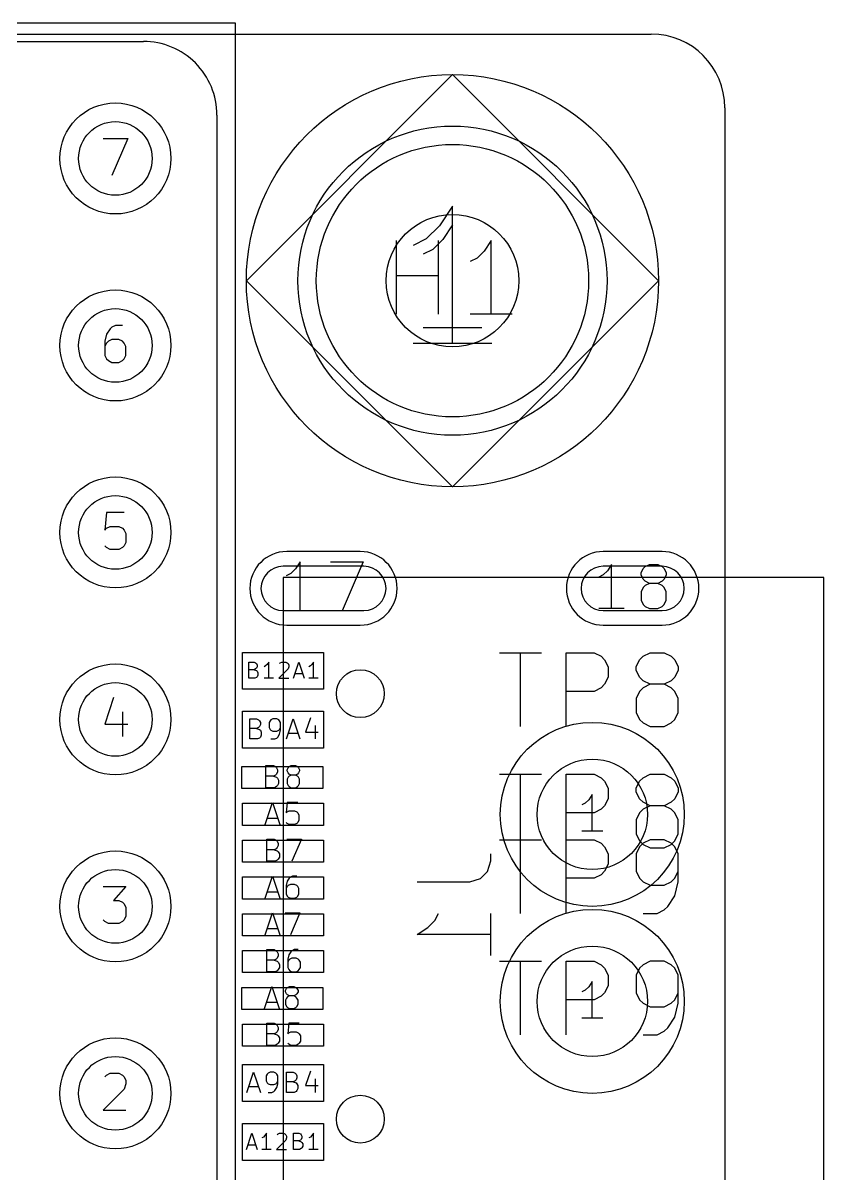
# Model space of a CAD drawing. Header units: millimetres. Extents: x 11.8 to 38.3, y -37 to -11.
# Drawn here: x 27.46 to 38.35, y -27.48 to -11.85 of the extents above; entities that cross this region are included whole.
import ezdxf

# ---------------------------------------------------------------- set-up
doc = ezdxf.new("R2010")
doc.units = ezdxf.units.MM
for name, color, linetype, true_color in [('B.Courtyard', 4, 'CONTINUOUS', 0x26e9ff), ('B.Fab', 155, 'CONTINUOUS', 0x585d84), ('Edge.Cuts', 254, 'CONTINUOUS', 0xd0d2cd), ('F.Courtyard', 6, 'CONTINUOUS', 0xff26e2), ('F.Fab', 9, 'CONTINUOUS', 0xafafaf)]:
    doc.layers.add(name, color=color, linetype=linetype, true_color=true_color)

msp = doc.modelspace()

# ---------------------------------------------------------------- linework, layer by layer
at = {"layer": 'B.Courtyard', "linetype": 'CONTINUOUS'}
for p, q in [((32.097499, -19.230001), (30.997501, -19.230001)), ((36.147499, -19.230001), (35.347501, -19.230001)), ((30.9975, -19.38), (30.9975, -28.32)), ((38.3475, -19.38), (30.9975, -19.38)), ((38.3475, -28.32), (38.3475, -19.38)), ((30.997501, -19.829999), (32.097499, -19.829999)), ((35.347501, -19.829999), (36.147499, -19.829999))]:
    msp.add_line(p, q, dxfattribs=at)
at = {"layer": 'B.Courtyard'}
for centre, radius in [((28.72, -13.69), 0.5), ((33.299999, -15.35), 1.850009), ((28.72, -16.23), 0.5), ((28.72, -18.77), 0.5), ((32.0475, -20.96), 0.324999), ((28.72, -21.31), 0.5), ((28.72, -23.85), 0.5), ((28.72, -26.39), 0.5), ((32.0475, -26.74), 0.324999)]:
    msp.add_circle(centre, radius, dxfattribs=at)
for centre, start, end in [((30.997501, -19.53), 90, 270), ((32.097499, -19.53), 270, 450), ((35.347501, -19.53), 90, 270), ((36.147499, -19.53), 270, 450)]:
    msp.add_arc(centre, 0.299999, start, end, dxfattribs=at)
at = {"layer": 'B.Fab', "linetype": 'CONTINUOUS'}
for p, q in [((28.552444, -13.417698), (28.887555, -13.417698)), ((28.887555, -13.417698), (28.672126, -13.920364)), ((33.299999, -14.591599), (33.166666, -14.791599)), ((33.299999, -15.991599), (33.299999, -14.591599)), ((33.166666, -14.791599), (33.033333, -14.924933)), ((33.033333, -14.924933), (32.899999, -14.991599)), ((28.600317, -16.07738), (28.57638, -16.173126)), ((28.64819, -16.005571), (28.600317, -16.07738)), ((28.672126, -15.981634), (28.64819, -16.005571)), ((28.719999, -15.957698), (28.672126, -15.981634)), ((28.815745, -15.957698), (28.719999, -15.957698)), ((33.699999, -15.991599), (32.899999, -15.991599)), ((28.57638, -16.173126), (28.57638, -16.364618)), ((28.600317, -16.197063), (28.57638, -16.244936)), ((28.624253, -16.173126), (28.600317, -16.197063)), ((28.672126, -16.14919), (28.624253, -16.173126)), ((28.767872, -16.14919), (28.672126, -16.14919)), ((28.815745, -16.173126), (28.767872, -16.14919)), ((28.839682, -16.197063), (28.815745, -16.173126)), ((28.863618, -16.244936), (28.839682, -16.197063)), ((28.863618, -16.364618), (28.863618, -16.244936)), ((28.57638, -16.364618), (28.600317, -16.412491)), ((28.600317, -16.412491), (28.624253, -16.436428)), ((28.815745, -16.436428), (28.839682, -16.412491)), ((28.839682, -16.412491), (28.863618, -16.364618)), ((28.624253, -16.436428), (28.672126, -16.460364)), ((28.672126, -16.460364), (28.767872, -16.460364)), ((28.767872, -16.460364), (28.815745, -16.436428)), ((28.600317, -18.497698), (28.57638, -18.737063)), ((28.839682, -18.497698), (28.600317, -18.497698)), ((28.57638, -18.737063), (28.600317, -18.713126)), ((28.600317, -18.713126), (28.64819, -18.68919)), ((28.64819, -18.68919), (28.767872, -18.68919)), ((28.767872, -18.68919), (28.815745, -18.713126)), ((28.815745, -18.713126), (28.839682, -18.737063)), ((28.839682, -18.737063), (28.863618, -18.784936)), ((28.863618, -18.904618), (28.839682, -18.952491)), ((28.863618, -18.784936), (28.863618, -18.904618)), ((28.600317, -18.976428), (28.57638, -18.952491)), ((28.64819, -19.000364), (28.600317, -18.976428)), ((28.767872, -19.000364), (28.64819, -19.000364)), ((28.815745, -18.976428), (28.767872, -19.000364)), ((28.839682, -18.952491), (28.815745, -18.976428)), ((32.0475, -19.03), (31.0475, -19.03)), ((36.1475, -19.03), (35.3475, -19.03)), ((32.097499, -19.230001), (30.997501, -19.230001)), ((31.23004, -19.168858), (31.166548, -19.264096)), ((31.23004, -19.835524), (31.23004, -19.168858)), ((31.642738, -19.168858), (32.087182, -19.168858)), ((32.087182, -19.168858), (31.801468, -19.835524)), ((36.147499, -19.230001), (35.347501, -19.230001)), ((35.461785, -19.204971), (35.404642, -19.290685)), ((35.461785, -19.804971), (35.461785, -19.204971)), ((35.918928, -19.233542), (35.976071, -19.204971)), ((35.976071, -19.204971), (36.090357, -19.204971)), ((36.090357, -19.204971), (36.1475, -19.233542)), ((31.103056, -19.327588), (31.039564, -19.359334)), ((31.166548, -19.264096), (31.103056, -19.327588)), ((35.347499, -19.347828), (35.290356, -19.3764)), ((35.404642, -19.290685), (35.347499, -19.347828)), ((35.861785, -19.319257), (35.890357, -19.262114)), ((35.861785, -19.347828), (35.861785, -19.319257)), ((35.890357, -19.404971), (35.861785, -19.347828)), ((35.890357, -19.262114), (35.918928, -19.233542)), ((36.1475, -19.233542), (36.176071, -19.262114)), ((36.176071, -19.262114), (36.204642, -19.319257)), ((36.204642, -19.347828), (36.176071, -19.404971)), ((36.204642, -19.319257), (36.204642, -19.347828)), ((35.890357, -19.519257), (35.861785, -19.5764)), ((35.918928, -19.433542), (35.890357, -19.404971)), ((35.918928, -19.490685), (35.890357, -19.519257)), ((35.976071, -19.462114), (35.918928, -19.433542)), ((35.976071, -19.462114), (35.918928, -19.490685)), ((36.090357, -19.462114), (35.976071, -19.462114)), ((36.1475, -19.433542), (36.090357, -19.462114)), ((36.1475, -19.490685), (36.090357, -19.462114)), ((36.176071, -19.404971), (36.1475, -19.433542)), ((36.176071, -19.519257), (36.1475, -19.490685)), ((36.204642, -19.5764), (36.176071, -19.519257)), ((35.861785, -19.5764), (35.861785, -19.690685)), ((35.861785, -19.690685), (35.890357, -19.747828)), ((36.176071, -19.747828), (36.204642, -19.690685)), ((36.204642, -19.690685), (36.204642, -19.5764)), ((30.997501, -19.829999), (32.097499, -19.829999)), ((31.420516, -19.835524), (31.039564, -19.835524)), ((35.633213, -19.804971), (35.290356, -19.804971)), ((35.347501, -19.829999), (36.147499, -19.829999)), ((35.890357, -19.747828), (35.918928, -19.7764)), ((35.918928, -19.7764), (35.976071, -19.804971)), ((35.976071, -19.804971), (36.090357, -19.804971)), ((36.090357, -19.804971), (36.1475, -19.7764)), ((36.1475, -19.7764), (36.176071, -19.747828)), ((31.0475, -20.03), (32.0475, -20.03)), ((35.3475, -20.03), (36.1475, -20.03)), ((30.4475, -20.9), (30.4475, -20.4)), ((30.4475, -20.4), (31.5475, -20.4)), ((31.5475, -20.4), (31.5475, -20.9)), ((30.531309, -20.750823), (30.531309, -20.530823)), ((30.531309, -20.530823), (30.604643, -20.530823)), ((30.604643, -20.635585), (30.531309, -20.635585)), ((30.604643, -20.530823), (30.625595, -20.541299)), ((30.625595, -20.625108), (30.604643, -20.635585)), ((30.604643, -20.635585), (30.636071, -20.646061)), ((30.625595, -20.541299), (30.636071, -20.551775)), ((30.636071, -20.614632), (30.625595, -20.625108)), ((30.636071, -20.551775), (30.646548, -20.572727)), ((30.646548, -20.59368), (30.636071, -20.614632)), ((30.646548, -20.572727), (30.646548, -20.59368)), ((30.761786, -20.583204), (30.740833, -20.59368)), ((30.782738, -20.562251), (30.761786, -20.583204)), ((30.80369, -20.530823), (30.782738, -20.562251)), ((30.80369, -20.750823), (30.80369, -20.530823)), ((31.065595, -20.625108), (30.939881, -20.750823)), ((30.950357, -20.551775), (30.960833, -20.541299)), ((30.960833, -20.541299), (30.981786, -20.530823)), ((30.981786, -20.530823), (31.034167, -20.530823)), ((31.034167, -20.530823), (31.055119, -20.541299)), ((31.055119, -20.541299), (31.065595, -20.551775)), ((31.065595, -20.551775), (31.076072, -20.572727)), ((31.076072, -20.59368), (31.065595, -20.625108)), ((31.076072, -20.572727), (31.076072, -20.59368)), ((31.138929, -20.750823), (31.212262, -20.530823)), ((31.212262, -20.530823), (31.285596, -20.750823)), ((31.369405, -20.583204), (31.348452, -20.59368)), ((31.390357, -20.562251), (31.369405, -20.583204)), ((31.411309, -20.530823), (31.390357, -20.562251)), ((31.411309, -20.750823), (31.411309, -20.530823)), ((30.615119, -20.750823), (30.531309, -20.750823)), ((30.636071, -20.740347), (30.615119, -20.750823)), ((30.636071, -20.646061), (30.646548, -20.656537)), ((30.646548, -20.72987), (30.636071, -20.740347)), ((30.646548, -20.656537), (30.657024, -20.677489)), ((30.657024, -20.708918), (30.646548, -20.72987)), ((30.657024, -20.677489), (30.657024, -20.708918)), ((30.866548, -20.750823), (30.740833, -20.750823)), ((30.939881, -20.750823), (31.076072, -20.750823)), ((31.159881, -20.687966), (31.264643, -20.687966)), ((31.474167, -20.750823), (31.348452, -20.750823)), ((31.5475, -20.9), (30.4475, -20.9)), ((28.696063, -21.013762), (28.57638, -21.372809)), ((28.815745, -21.205253), (28.815745, -21.540364)), ((30.4475, -21.7), (30.4475, -21.2)), ((30.4475, -21.2), (31.5475, -21.2)), ((31.5475, -21.2), (31.5475, -21.7)), ((28.57638, -21.372809), (28.887555, -21.372809)), ((30.545714, -21.576028), (30.545714, -21.301028)), ((30.545714, -21.301028), (30.63738, -21.301028)), ((30.63738, -21.301028), (30.663571, -21.314123)), ((30.663571, -21.418885), (30.63738, -21.43198)), ((30.663571, -21.314123), (30.676666, -21.327218)), ((30.676666, -21.40579), (30.663571, -21.418885)), ((30.676666, -21.327218), (30.689761, -21.353409)), ((30.689761, -21.379599), (30.676666, -21.40579)), ((30.689761, -21.353409), (30.689761, -21.379599)), ((30.820714, -21.327218), (30.807618, -21.353409)), ((30.807618, -21.353409), (30.807618, -21.418885)), ((30.807618, -21.418885), (30.820714, -21.445075)), ((30.833809, -21.314123), (30.820714, -21.327218)), ((30.859999, -21.301028), (30.833809, -21.314123)), ((30.91238, -21.301028), (30.859999, -21.301028)), ((30.938571, -21.314123), (30.91238, -21.301028)), ((30.951666, -21.327218), (30.938571, -21.314123)), ((30.964761, -21.353409), (30.951666, -21.327218)), ((30.951666, -21.445075), (30.964761, -21.418885)), ((30.964761, -21.458171), (30.964761, -21.353409)), ((31.043333, -21.576028), (31.135, -21.301028)), ((31.135, -21.301028), (31.226666, -21.576028)), ((31.370714, -21.287933), (31.305237, -21.484361)), ((31.43619, -21.392694), (31.43619, -21.576028)), ((30.63738, -21.43198), (30.545714, -21.43198)), ((30.650476, -21.576028), (30.545714, -21.576028)), ((30.63738, -21.43198), (30.676666, -21.445075)), ((30.676666, -21.562933), (30.650476, -21.576028)), ((30.676666, -21.445075), (30.689761, -21.458171)), ((30.689761, -21.549837), (30.676666, -21.562933)), ((30.689761, -21.458171), (30.702857, -21.484361)), ((30.702857, -21.523647), (30.689761, -21.549837)), ((30.702857, -21.484361), (30.702857, -21.523647)), ((30.820714, -21.445075), (30.833809, -21.458171)), ((30.833809, -21.458171), (30.859999, -21.471266)), ((30.833809, -21.576028), (30.88619, -21.576028)), ((30.859999, -21.471266), (30.91238, -21.471266)), ((30.88619, -21.576028), (30.91238, -21.562933)), ((30.91238, -21.471266), (30.938571, -21.458171)), ((30.91238, -21.562933), (30.925476, -21.549837)), ((30.925476, -21.549837), (30.951666, -21.510552)), ((30.938571, -21.458171), (30.951666, -21.445075)), ((30.951666, -21.510552), (30.964761, -21.458171)), ((31.069523, -21.497456), (31.200476, -21.497456)), ((31.305237, -21.484361), (31.475476, -21.484361)), ((31.5475, -21.7), (30.4475, -21.7)), ((30.4375, -22.25), (30.4375, -21.95)), ((30.4375, -21.95), (31.5375, -21.95)), ((30.766071, -22.237485), (30.766071, -21.937485)), ((30.766071, -21.937485), (30.866071, -21.937485)), ((30.866071, -21.937485), (30.894643, -21.951771)), ((30.894643, -21.951771), (30.908928, -21.966057)), ((30.908928, -21.966057), (30.923214, -21.994628)), ((30.923214, -22.0232), (30.908928, -22.051771)), ((30.923214, -21.994628), (30.923214, -22.0232)), ((31.051785, -21.994628), (31.066071, -21.966057)), ((31.051785, -22.008914), (31.051785, -21.994628)), ((31.066071, -22.037485), (31.051785, -22.008914)), ((31.066071, -21.966057), (31.080357, -21.951771)), ((31.080357, -22.051771), (31.066071, -22.037485)), ((31.080357, -21.951771), (31.108928, -21.937485)), ((31.108928, -21.937485), (31.166071, -21.937485)), ((31.166071, -21.937485), (31.194643, -21.951771)), ((31.194643, -21.951771), (31.208928, -21.966057)), ((31.208928, -22.037485), (31.194643, -22.051771)), ((31.208928, -21.966057), (31.223214, -21.994628)), ((31.223214, -22.008914), (31.208928, -22.037485)), ((31.223214, -21.994628), (31.223214, -22.008914)), ((31.5375, -21.95), (31.5375, -22.25)), ((30.866071, -22.080342), (30.766071, -22.080342)), ((30.894643, -22.066057), (30.866071, -22.080342)), ((30.866071, -22.080342), (30.908928, -22.094628)), ((30.908928, -22.051771), (30.894643, -22.066057)), ((30.908928, -22.094628), (30.923214, -22.108914)), ((30.923214, -22.108914), (30.9375, -22.137485)), ((30.9375, -22.180342), (30.923214, -22.208914)), ((30.9375, -22.137485), (30.9375, -22.180342)), ((31.066071, -22.094628), (31.051785, -22.1232)), ((31.051785, -22.1232), (31.051785, -22.180342)), ((31.051785, -22.180342), (31.066071, -22.208914)), ((31.080357, -22.080342), (31.066071, -22.094628)), ((31.108928, -22.066057), (31.080357, -22.051771)), ((31.108928, -22.066057), (31.080357, -22.080342)), ((31.166071, -22.066057), (31.108928, -22.066057)), ((31.194643, -22.051771), (31.166071, -22.066057)), ((31.194643, -22.080342), (31.166071, -22.066057)), ((31.208928, -22.094628), (31.194643, -22.080342)), ((31.223214, -22.1232), (31.208928, -22.094628)), ((31.208928, -22.208914), (31.223214, -22.180342)), ((31.223214, -22.180342), (31.223214, -22.1232)), ((31.5375, -22.25), (30.4375, -22.25)), ((30.880357, -22.237485), (30.766071, -22.237485)), ((30.908928, -22.2232), (30.880357, -22.237485)), ((30.923214, -22.208914), (30.908928, -22.2232)), ((31.066071, -22.208914), (31.080357, -22.2232)), ((31.080357, -22.2232), (31.108928, -22.237485)), ((31.108928, -22.237485), (31.166071, -22.237485)), ((31.166071, -22.237485), (31.194643, -22.2232)), ((31.194643, -22.2232), (31.208928, -22.208914)), ((30.4475, -22.75), (30.4475, -22.45)), ((30.4475, -22.45), (31.5475, -22.45)), ((30.754643, -22.737485), (30.854643, -22.437485)), ((30.854643, -22.437485), (30.954643, -22.737485)), ((31.054643, -22.437485), (31.040357, -22.580342)), ((31.1975, -22.437485), (31.054643, -22.437485)), ((31.5475, -22.45), (31.5475, -22.75)), ((30.783214, -22.651771), (30.926072, -22.651771)), ((31.040357, -22.580342), (31.054643, -22.566057)), ((31.054643, -22.566057), (31.083215, -22.551771)), ((31.083215, -22.551771), (31.154643, -22.551771)), ((31.154643, -22.551771), (31.183215, -22.566057)), ((31.183215, -22.566057), (31.1975, -22.580342)), ((31.1975, -22.580342), (31.211786, -22.608914)), ((31.211786, -22.608914), (31.211786, -22.680342)), ((31.5475, -22.75), (30.4475, -22.75)), ((31.054643, -22.7232), (31.040357, -22.708914)), ((31.083215, -22.737485), (31.054643, -22.7232)), ((31.154643, -22.737485), (31.083215, -22.737485)), ((31.183215, -22.7232), (31.154643, -22.737485)), ((31.1975, -22.708914), (31.183215, -22.7232)), ((31.211786, -22.680342), (31.1975, -22.708914)), ((30.4475, -23.25), (30.4475, -22.95)), ((30.4475, -22.95), (31.5475, -22.95)), ((30.776071, -23.237485), (30.776071, -22.937485)), ((30.776071, -22.937485), (30.876071, -22.937485)), ((30.876071, -22.937485), (30.904643, -22.951771)), ((30.904643, -22.951771), (30.918928, -22.966057)), ((30.918928, -22.966057), (30.933214, -22.994628)), ((31.0475, -22.937485), (31.2475, -22.937485)), ((31.2475, -22.937485), (31.118928, -23.237485)), ((31.5475, -22.95), (31.5475, -23.25)), ((30.876071, -23.080342), (30.776071, -23.080342)), ((30.904643, -23.066057), (30.876071, -23.080342)), ((30.876071, -23.080342), (30.918928, -23.094628)), ((30.918928, -23.051771), (30.904643, -23.066057)), ((30.933214, -23.0232), (30.918928, -23.051771)), ((30.918928, -23.094628), (30.933214, -23.108914)), ((30.933214, -22.994628), (30.933214, -23.0232)), ((30.933214, -23.108914), (30.9475, -23.137485)), ((30.9475, -23.137485), (30.9475, -23.180342)), ((33.822319, -23.230952), (33.822319, -23.135714)), ((33.822319, -23.230952), (33.822319, -23.135714)), ((31.5475, -23.25), (30.4475, -23.25)), ((30.890357, -23.237485), (30.776071, -23.237485)), ((30.918928, -23.2232), (30.890357, -23.237485)), ((30.933214, -23.208914), (30.918928, -23.2232)), ((30.9475, -23.180342), (30.933214, -23.208914)), ((33.7747, -23.373809), (33.822319, -23.230952)), ((33.7747, -23.373809), (33.822319, -23.230952)), ((30.4475, -23.75), (30.4475, -23.45)), ((30.4475, -23.45), (31.5475, -23.45)), ((30.754643, -23.737485), (30.854643, -23.437485)), ((30.854643, -23.437485), (30.954643, -23.737485)), ((31.0975, -23.451771), (31.083215, -23.466057)), ((31.126072, -23.437485), (31.0975, -23.451771)), ((31.183215, -23.437485), (31.126072, -23.437485)), ((31.5475, -23.45), (31.5475, -23.75)), ((33.679461, -23.469047), (33.7747, -23.373809)), ((33.679461, -23.469047), (33.7747, -23.373809)), ((28.552444, -23.577698), (28.863618, -23.577698)), ((28.863618, -23.577698), (28.696063, -23.76919)), ((31.054643, -23.508914), (31.040357, -23.566057)), ((31.040357, -23.566057), (31.040357, -23.680342)), ((31.054643, -23.580342), (31.040357, -23.608914)), ((31.083215, -23.466057), (31.054643, -23.508914)), ((31.068929, -23.566057), (31.054643, -23.580342)), ((31.0975, -23.551771), (31.068929, -23.566057)), ((31.154643, -23.551771), (31.0975, -23.551771)), ((31.183215, -23.566057), (31.154643, -23.551771)), ((31.1975, -23.580342), (31.183215, -23.566057)), ((31.211786, -23.608914), (31.1975, -23.580342)), ((32.822319, -23.516666), (33.536604, -23.516666)), ((32.822319, -23.516666), (33.536604, -23.516666)), ((33.536604, -23.516666), (33.679461, -23.469047)), ((33.536604, -23.516666), (33.679461, -23.469047)), ((31.5475, -23.75), (30.4475, -23.75)), ((30.783214, -23.651771), (30.926072, -23.651771)), ((31.040357, -23.680342), (31.054643, -23.708914)), ((31.054643, -23.708914), (31.068929, -23.7232)), ((31.068929, -23.7232), (31.0975, -23.737485)), ((31.0975, -23.737485), (31.154643, -23.737485)), ((31.154643, -23.737485), (31.183215, -23.7232)), ((31.183215, -23.7232), (31.1975, -23.708914)), ((31.1975, -23.708914), (31.211786, -23.680342)), ((31.211786, -23.680342), (31.211786, -23.608914)), ((28.696063, -23.76919), (28.767872, -23.76919)), ((28.767872, -23.76919), (28.815745, -23.793126)), ((28.815745, -23.793126), (28.839682, -23.817063)), ((28.839682, -23.817063), (28.863618, -23.864936)), ((28.863618, -23.864936), (28.863618, -23.984618)), ((28.57638, -24.056428), (28.552444, -24.032491)), ((28.624253, -24.080364), (28.57638, -24.056428)), ((28.815745, -24.056428), (28.767872, -24.080364)), ((28.839682, -24.032491), (28.815745, -24.056428)), ((28.863618, -23.984618), (28.839682, -24.032491)), ((30.4475, -24.25), (30.4475, -23.95)), ((30.4475, -23.95), (31.5475, -23.95)), ((30.754643, -24.237485), (30.854643, -23.937485)), ((30.854643, -23.937485), (30.954643, -24.237485)), ((31.026072, -23.937485), (31.226072, -23.937485)), ((31.226072, -23.937485), (31.0975, -24.237485)), ((31.5475, -23.95), (31.5475, -24.25)), ((32.965176, -24.135714), (33.060414, -24.040476)), ((32.965176, -24.135714), (33.060414, -24.040476)), ((33.060414, -24.040476), (33.108033, -23.945238)), ((33.060414, -24.040476), (33.108033, -23.945238)), ((33.822319, -24.516666), (33.822319, -23.945238)), ((33.822319, -24.516666), (33.822319, -23.945238)), ((28.767872, -24.080364), (28.624253, -24.080364)), ((30.783214, -24.151771), (30.926072, -24.151771)), ((32.822319, -24.230952), (32.965176, -24.135714)), ((32.822319, -24.230952), (32.965176, -24.135714)), ((33.822319, -24.230952), (32.822319, -24.230952)), ((33.822319, -24.230952), (32.822319, -24.230952)), ((31.5475, -24.25), (30.4475, -24.25)), ((30.4475, -24.75), (30.4475, -24.45)), ((30.4475, -24.45), (31.5475, -24.45)), ((30.776071, -24.737485), (30.776071, -24.437485)), ((30.776071, -24.437485), (30.876071, -24.437485)), ((30.876071, -24.437485), (30.904643, -24.451771)), ((30.904643, -24.451771), (30.918928, -24.466057)), ((30.918928, -24.466057), (30.933214, -24.494628)), ((30.933214, -24.5232), (30.918928, -24.551771)), ((30.933214, -24.494628), (30.933214, -24.5232)), ((31.076071, -24.508914), (31.061785, -24.566057)), ((31.104643, -24.466057), (31.076071, -24.508914)), ((31.118928, -24.451771), (31.104643, -24.466057)), ((31.1475, -24.437485), (31.118928, -24.451771)), ((31.204643, -24.437485), (31.1475, -24.437485)), ((31.5475, -24.45), (31.5475, -24.75)), ((30.876071, -24.580342), (30.776071, -24.580342)), ((30.904643, -24.566057), (30.876071, -24.580342)), ((30.876071, -24.580342), (30.918928, -24.594628)), ((30.918928, -24.551771), (30.904643, -24.566057)), ((30.918928, -24.594628), (30.933214, -24.608914)), ((30.933214, -24.608914), (30.9475, -24.637485)), ((30.9475, -24.680342), (30.933214, -24.708914)), ((30.9475, -24.637485), (30.9475, -24.680342)), ((31.061785, -24.566057), (31.061785, -24.680342)), ((31.076071, -24.580342), (31.061785, -24.608914)), ((31.061785, -24.680342), (31.076071, -24.708914)), ((31.090357, -24.566057), (31.076071, -24.580342)), ((31.118928, -24.551771), (31.090357, -24.566057)), ((31.176071, -24.551771), (31.118928, -24.551771)), ((31.204643, -24.566057), (31.176071, -24.551771)), ((31.218928, -24.580342), (31.204643, -24.566057)), ((31.233214, -24.608914), (31.218928, -24.580342)), ((31.218928, -24.708914), (31.233214, -24.680342)), ((31.233214, -24.680342), (31.233214, -24.608914)), ((31.5475, -24.75), (30.4475, -24.75)), ((30.890357, -24.737485), (30.776071, -24.737485)), ((30.918928, -24.7232), (30.890357, -24.737485)), ((30.933214, -24.708914), (30.918928, -24.7232)), ((31.076071, -24.708914), (31.090357, -24.7232)), ((31.090357, -24.7232), (31.118928, -24.737485)), ((31.118928, -24.737485), (31.176071, -24.737485)), ((31.176071, -24.737485), (31.204643, -24.7232)), ((31.204643, -24.7232), (31.218928, -24.708914)), ((30.4375, -25.25), (30.4375, -24.95)), ((30.4375, -24.95), (31.5375, -24.95)), ((30.744643, -25.237485), (30.844643, -24.937485)), ((30.844643, -24.937485), (30.944643, -25.237485)), ((31.030357, -24.994628), (31.044643, -24.966057)), ((31.030357, -25.008914), (31.030357, -24.994628)), ((31.044643, -25.037485), (31.030357, -25.008914)), ((31.044643, -24.966057), (31.058929, -24.951771)), ((31.058929, -24.951771), (31.0875, -24.937485)), ((31.0875, -24.937485), (31.144643, -24.937485)), ((31.144643, -24.937485), (31.173215, -24.951771)), ((31.173215, -24.951771), (31.1875, -24.966057)), ((31.1875, -24.966057), (31.201786, -24.994628)), ((31.201786, -25.008914), (31.1875, -25.037485)), ((31.201786, -24.994628), (31.201786, -25.008914)), ((31.5375, -24.95), (31.5375, -25.25)), ((30.773214, -25.151771), (30.916072, -25.151771)), ((31.044643, -25.094628), (31.030357, -25.1232)), ((31.030357, -25.1232), (31.030357, -25.180342)), ((31.058929, -25.051771), (31.044643, -25.037485)), ((31.058929, -25.080342), (31.044643, -25.094628)), ((31.0875, -25.066057), (31.058929, -25.051771)), ((31.0875, -25.066057), (31.058929, -25.080342)), ((31.144643, -25.066057), (31.0875, -25.066057)), ((31.173215, -25.051771), (31.144643, -25.066057)), ((31.173215, -25.080342), (31.144643, -25.066057)), ((31.1875, -25.037485), (31.173215, -25.051771)), ((31.1875, -25.094628), (31.173215, -25.080342)), ((31.201786, -25.1232), (31.1875, -25.094628)), ((31.201786, -25.180342), (31.201786, -25.1232)), ((31.5375, -25.25), (30.4375, -25.25)), ((31.030357, -25.180342), (31.044643, -25.208914)), ((31.044643, -25.208914), (31.058929, -25.2232)), ((31.058929, -25.2232), (31.0875, -25.237485)), ((31.0875, -25.237485), (31.144643, -25.237485)), ((31.144643, -25.237485), (31.173215, -25.2232)), ((31.173215, -25.2232), (31.1875, -25.208914)), ((31.1875, -25.208914), (31.201786, -25.180342)), ((30.4475, -25.75), (30.4475, -25.45)), ((30.4475, -25.45), (31.5475, -25.45)), ((30.776071, -25.737485), (30.776071, -25.437485)), ((30.776071, -25.437485), (30.876071, -25.437485)), ((30.876071, -25.437485), (30.904643, -25.451771)), ((30.904643, -25.451771), (30.918928, -25.466057)), ((30.918928, -25.466057), (30.933214, -25.494628)), ((31.076071, -25.437485), (31.061785, -25.580342)), ((31.218928, -25.437485), (31.076071, -25.437485)), ((31.5475, -25.45), (31.5475, -25.75)), ((30.876071, -25.580342), (30.776071, -25.580342)), ((30.904643, -25.566057), (30.876071, -25.580342)), ((30.876071, -25.580342), (30.918928, -25.594628)), ((30.918928, -25.551771), (30.904643, -25.566057)), ((30.933214, -25.5232), (30.918928, -25.551771)), ((30.918928, -25.594628), (30.933214, -25.608914)), ((30.933214, -25.494628), (30.933214, -25.5232)), ((30.933214, -25.608914), (30.9475, -25.637485)), ((30.9475, -25.637485), (30.9475, -25.680342)), ((31.061785, -25.580342), (31.076071, -25.566057)), ((31.076071, -25.566057), (31.104643, -25.551771)), ((31.104643, -25.551771), (31.176071, -25.551771)), ((31.176071, -25.551771), (31.204643, -25.566057)), ((31.204643, -25.566057), (31.218928, -25.580342)), ((31.218928, -25.580342), (31.233214, -25.608914)), ((31.233214, -25.608914), (31.233214, -25.680342)), ((31.5475, -25.75), (30.4475, -25.75)), ((30.890357, -25.737485), (30.776071, -25.737485)), ((30.918928, -25.7232), (30.890357, -25.737485)), ((30.933214, -25.708914), (30.918928, -25.7232)), ((30.9475, -25.680342), (30.933214, -25.708914)), ((31.076071, -25.7232), (31.061785, -25.708914)), ((31.104643, -25.737485), (31.076071, -25.7232)), ((31.176071, -25.737485), (31.104643, -25.737485)), ((31.204643, -25.7232), (31.176071, -25.737485)), ((31.218928, -25.708914), (31.204643, -25.7232)), ((31.233214, -25.680342), (31.218928, -25.708914)), ((30.4475, -26.5), (30.4475, -26)), ((30.4475, -26), (31.5475, -26)), ((30.506428, -26.376028), (30.598095, -26.101028)), ((30.598095, -26.101028), (30.689761, -26.376028)), ((30.820713, -26.101028), (30.794523, -26.114123)), ((30.873094, -26.101028), (30.820713, -26.101028)), ((30.899285, -26.114123), (30.873094, -26.101028)), ((31.043333, -26.376028), (31.043333, -26.101028)), ((31.043333, -26.101028), (31.134999, -26.101028)), ((31.134999, -26.101028), (31.16119, -26.114123)), ((31.370714, -26.087933), (31.305237, -26.284361)), ((31.5475, -26), (31.5475, -26.5)), ((28.57638, -26.165571), (28.600317, -26.141634)), ((28.600317, -26.141634), (28.64819, -26.117698)), ((28.64819, -26.117698), (28.767872, -26.117698)), ((28.767872, -26.117698), (28.815745, -26.141634)), ((28.815745, -26.141634), (28.839682, -26.165571)), ((28.839682, -26.165571), (28.863618, -26.213444)), ((28.863618, -26.261317), (28.839682, -26.333126)), ((28.863618, -26.213444), (28.863618, -26.261317)), ((30.781428, -26.127218), (30.768332, -26.153409)), ((30.768332, -26.153409), (30.768332, -26.218885)), ((30.768332, -26.218885), (30.781428, -26.245075)), ((30.794523, -26.114123), (30.781428, -26.127218)), ((30.781428, -26.245075), (30.794523, -26.258171)), ((30.794523, -26.258171), (30.820713, -26.271266)), ((30.873094, -26.271266), (30.899285, -26.258171)), ((30.91238, -26.127218), (30.899285, -26.114123)), ((30.899285, -26.258171), (30.91238, -26.245075)), ((30.925475, -26.153409), (30.91238, -26.127218)), ((30.91238, -26.245075), (30.925475, -26.218885)), ((30.91238, -26.310552), (30.925475, -26.258171)), ((30.925475, -26.258171), (30.925475, -26.153409)), ((31.134999, -26.23198), (31.043333, -26.23198)), ((31.16119, -26.218885), (31.134999, -26.23198)), ((31.134999, -26.23198), (31.174285, -26.245075)), ((31.16119, -26.114123), (31.174285, -26.127218)), ((31.174285, -26.20579), (31.16119, -26.218885)), ((31.174285, -26.127218), (31.18738, -26.153409)), ((31.18738, -26.179599), (31.174285, -26.20579)), ((31.174285, -26.245075), (31.18738, -26.258171)), ((31.18738, -26.153409), (31.18738, -26.179599)), ((31.18738, -26.258171), (31.200476, -26.284361)), ((31.43619, -26.192694), (31.43619, -26.376028)), ((28.839682, -26.333126), (28.552444, -26.620364)), ((30.532618, -26.297456), (30.663571, -26.297456)), ((30.794523, -26.376028), (30.846904, -26.376028)), ((30.820713, -26.271266), (30.873094, -26.271266)), ((30.846904, -26.376028), (30.873094, -26.362933)), ((30.873094, -26.362933), (30.88619, -26.349837)), ((30.88619, -26.349837), (30.91238, -26.310552)), ((31.148095, -26.376028), (31.043333, -26.376028)), ((31.174285, -26.362933), (31.148095, -26.376028)), ((31.18738, -26.349837), (31.174285, -26.362933)), ((31.200476, -26.323647), (31.18738, -26.349837)), ((31.200476, -26.284361), (31.200476, -26.323647)), ((31.305237, -26.284361), (31.475476, -26.284361)), ((31.5475, -26.5), (30.4475, -26.5)), ((28.552444, -26.620364), (28.863618, -26.620364)), ((30.4475, -27.3), (30.4475, -26.8)), ((30.4475, -26.8), (31.5475, -26.8)), ((31.5475, -26.8), (31.5475, -27.3)), ((30.499881, -27.150823), (30.573214, -26.930823)), ((30.573214, -26.930823), (30.646548, -27.150823)), ((30.730357, -26.983204), (30.709404, -26.99368)), ((30.751309, -26.962251), (30.730357, -26.983204)), ((30.772261, -26.930823), (30.751309, -26.962251)), ((30.772261, -27.150823), (30.772261, -26.930823)), ((31.034166, -27.025108), (30.908452, -27.150823)), ((30.918928, -26.951775), (30.929404, -26.941299)), ((30.929404, -26.941299), (30.950357, -26.930823)), ((30.950357, -26.930823), (31.002738, -26.930823)), ((31.002738, -26.930823), (31.02369, -26.941299)), ((31.02369, -26.941299), (31.034166, -26.951775)), ((31.034166, -26.951775), (31.044643, -26.972727)), ((31.044643, -26.99368), (31.034166, -27.025108)), ((31.044643, -26.972727), (31.044643, -26.99368)), ((31.138928, -27.150823), (31.138928, -26.930823)), ((31.138928, -26.930823), (31.212262, -26.930823)), ((31.212262, -27.035585), (31.138928, -27.035585)), ((31.212262, -26.930823), (31.233214, -26.941299)), ((31.233214, -27.025108), (31.212262, -27.035585)), ((31.212262, -27.035585), (31.24369, -27.046061)), ((31.233214, -26.941299), (31.24369, -26.951775)), ((31.24369, -27.014632), (31.233214, -27.025108)), ((31.24369, -26.951775), (31.254167, -26.972727)), ((31.254167, -26.99368), (31.24369, -27.014632)), ((31.24369, -27.046061), (31.254167, -27.056537)), ((31.254167, -26.972727), (31.254167, -26.99368)), ((31.369405, -26.983204), (31.348452, -26.99368)), ((31.390357, -26.962251), (31.369405, -26.983204)), ((31.411309, -26.930823), (31.390357, -26.962251)), ((31.411309, -27.150823), (31.411309, -26.930823)), ((30.520833, -27.087966), (30.625595, -27.087966)), ((30.835119, -27.150823), (30.709404, -27.150823)), ((30.908452, -27.150823), (31.044643, -27.150823)), ((31.222738, -27.150823), (31.138928, -27.150823)), ((31.24369, -27.140347), (31.222738, -27.150823)), ((31.254167, -27.12987), (31.24369, -27.140347)), ((31.254167, -27.056537), (31.264643, -27.077489)), ((31.264643, -27.108918), (31.254167, -27.12987)), ((31.264643, -27.077489), (31.264643, -27.108918)), ((31.474167, -27.150823), (31.348452, -27.150823)), ((31.5475, -27.3), (30.4475, -27.3))]:
    msp.add_line(p, q, dxfattribs=at)
at = {"layer": 'B.Fab'}
for centre, radius in [((28.72, -13.69), 0.754), ((28.72, -13.69), 0.5), ((33.299999, -15.35), 2.1), ((33.299999, -15.35), 1.850009), ((28.72, -16.23), 0.754), ((28.72, -16.23), 0.5), ((28.72, -18.77), 0.754), ((28.72, -18.77), 0.5), ((28.72, -21.31), 0.754), ((32.0475, -20.96), 0.325), ((32.0475, -20.96), 0.324999), ((28.72, -21.31), 0.5), ((28.72, -23.85), 0.754), ((28.72, -23.85), 0.5), ((28.72, -26.39), 0.754), ((28.72, -26.39), 0.5), ((32.0475, -26.74), 0.325), ((32.0475, -26.74), 0.324999)]:
    msp.add_circle(centre, radius, dxfattribs=at)
for centre, radius, start, end in [((31.0475, -19.53), 0.5, 90, 270), ((32.0475, -19.53), 0.5, 270, 450), ((35.3475, -19.53), 0.5, 90, 270), ((36.1475, -19.53), 0.5, 270, 450), ((30.997501, -19.53), 0.299999, 90, 270), ((32.097499, -19.53), 0.299999, 270, 450), ((35.347501, -19.53), 0.299999, 90, 270), ((36.147499, -19.53), 0.299999, 270, 450)]:
    msp.add_arc(centre, radius, start, end, dxfattribs=at)
at = {"layer": 'Edge.Cuts', "linetype": 'CONTINUOUS'}
for p, q in [((13, -12), (36, -12)), ((37, -13), (37, -34.7)), ((32.097499, -19.230001), (30.997501, -19.230001)), ((36.147499, -19.230001), (35.347501, -19.230001)), ((30.997501, -19.829999), (32.097499, -19.829999)), ((35.347501, -19.829999), (36.147499, -19.829999))]:
    msp.add_line(p, q, dxfattribs=at)
at = {"layer": 'Edge.Cuts'}
for centre, radius in [((28.72, -13.69), 0.5), ((33.299999, -15.35), 1.850009), ((28.72, -16.23), 0.5), ((28.72, -18.77), 0.5), ((32.0475, -20.96), 0.324999), ((28.72, -21.31), 0.5), ((28.72, -23.85), 0.5), ((28.72, -26.39), 0.5), ((32.0475, -26.74), 0.324999)]:
    msp.add_circle(centre, radius, dxfattribs=at)
for centre, radius, start, end in [((36, -13), 1, 0, 90), ((30.997501, -19.53), 0.299999, 90, 270), ((32.097499, -19.53), 0.299999, 270, 450), ((35.347501, -19.53), 0.299999, 90, 270), ((36.147499, -19.53), 0.299999, 270, 450)]:
    msp.add_arc(centre, radius, start, end, dxfattribs=at)
at = {"layer": 'F.Courtyard', "linetype": 'CONTINUOUS'}
for p, q in [((30.35, -11.85), (11.85, -11.85)), ((30.35, -37.05), (30.35, -11.85)), ((30.499999, -15.35), (33.299999, -12.55)), ((33.299999, -12.55), (36.099999, -15.35)), ((33.299999, -18.15), (30.499999, -15.35)), ((36.099999, -15.35), (33.299999, -18.15)), ((32.097499, -19.230001), (30.997501, -19.230001)), ((36.147499, -19.230001), (35.347501, -19.230001)), ((30.997501, -19.829999), (32.097499, -19.829999)), ((35.347501, -19.829999), (36.147499, -19.829999))]:
    msp.add_line(p, q, dxfattribs=at)
at = {"layer": 'F.Courtyard'}
for centre, radius in [((28.72, -13.69), 0.5), ((33.299999, -15.35), 1.850009), ((28.72, -16.23), 0.5), ((28.72, -18.77), 0.5), ((32.0475, -20.96), 0.324999), ((28.72, -21.31), 0.5), ((35.2, -22.6), 1.25), ((28.72, -23.85), 0.5), ((35.2, -25.14), 1.25), ((28.72, -26.39), 0.5), ((32.0475, -26.74), 0.324999)]:
    msp.add_circle(centre, radius, dxfattribs=at)
for centre, start, end in [((30.997501, -19.53), 90, 270), ((32.097499, -19.53), 270, 450), ((35.347501, -19.53), 90, 270), ((36.147499, -19.53), 270, 450)]:
    msp.add_arc(centre, 0.299999, start, end, dxfattribs=at)
at = {"layer": 'F.Fab', "linetype": 'CONTINUOUS'}
for p, q in [((13.1, -12.1), (29.1, -12.1)), ((30.1, -13.1), (30.1, -34.6)), ((28.552444, -13.417698), (28.887555, -13.417698)), ((28.887555, -13.417698), (28.672126, -13.920364)), ((33.299999, -14.3388), (33.122221, -14.605467)), ((33.299999, -16.205466), (33.299999, -14.3388)), ((33.122221, -14.605467), (32.944444, -14.783245)), ((33.299999, -14.591599), (33.166666, -14.791599)), ((33.299999, -15.991599), (33.299999, -14.591599)), ((32.538094, -15.804819), (32.538094, -14.804819)), ((32.538094, -15.804819), (32.538094, -14.804819)), ((32.944444, -14.783245), (32.766666, -14.872134)), ((33.166666, -14.791599), (33.033333, -14.924933)), ((33.109522, -15.804819), (33.109522, -14.804819)), ((33.109522, -15.804819), (33.109522, -14.804819)), ((33.823808, -14.804819), (33.72857, -14.947676)), ((33.823808, -14.804819), (33.72857, -14.947676)), ((33.823808, -15.804819), (33.823808, -14.804819)), ((33.823808, -15.804819), (33.823808, -14.804819)), ((33.033333, -14.924933), (32.899999, -14.991599)), ((33.72857, -14.947676), (33.633332, -15.042914)), ((33.72857, -14.947676), (33.633332, -15.042914)), ((33.633332, -15.042914), (33.538094, -15.090533)), ((33.633332, -15.042914), (33.538094, -15.090533)), ((32.538094, -15.281009), (33.109522, -15.281009)), ((32.538094, -15.281009), (33.109522, -15.281009)), ((34.109522, -15.804819), (33.538094, -15.804819)), ((34.109522, -15.804819), (33.538094, -15.804819)), ((28.600317, -16.07738), (28.57638, -16.173126)), ((28.64819, -16.005571), (28.600317, -16.07738)), ((28.672126, -15.981634), (28.64819, -16.005571)), ((28.719999, -15.957698), (28.672126, -15.981634)), ((28.815745, -15.957698), (28.719999, -15.957698)), ((33.699999, -15.991599), (32.899999, -15.991599)), ((28.57638, -16.173126), (28.57638, -16.364618)), ((28.600317, -16.197063), (28.57638, -16.244936)), ((28.624253, -16.173126), (28.600317, -16.197063)), ((28.672126, -16.14919), (28.624253, -16.173126)), ((28.767872, -16.14919), (28.672126, -16.14919)), ((28.815745, -16.173126), (28.767872, -16.14919)), ((28.839682, -16.197063), (28.815745, -16.173126)), ((28.863618, -16.244936), (28.839682, -16.197063)), ((28.863618, -16.364618), (28.863618, -16.244936)), ((33.833332, -16.205466), (32.766666, -16.205466)), ((28.57638, -16.364618), (28.600317, -16.412491)), ((28.600317, -16.412491), (28.624253, -16.436428)), ((28.815745, -16.436428), (28.839682, -16.412491)), ((28.839682, -16.412491), (28.863618, -16.364618)), ((28.624253, -16.436428), (28.672126, -16.460364)), ((28.672126, -16.460364), (28.767872, -16.460364)), ((28.767872, -16.460364), (28.815745, -16.436428)), ((28.600317, -18.497698), (28.57638, -18.737063)), ((28.839682, -18.497698), (28.600317, -18.497698)), ((28.57638, -18.737063), (28.600317, -18.713126)), ((28.600317, -18.713126), (28.64819, -18.68919)), ((28.64819, -18.68919), (28.767872, -18.68919)), ((28.767872, -18.68919), (28.815745, -18.713126)), ((28.815745, -18.713126), (28.839682, -18.737063)), ((28.839682, -18.737063), (28.863618, -18.784936)), ((28.863618, -18.904618), (28.839682, -18.952491)), ((28.863618, -18.784936), (28.863618, -18.904618)), ((28.600317, -18.976428), (28.57638, -18.952491)), ((28.64819, -19.000364), (28.600317, -18.976428)), ((28.767872, -19.000364), (28.64819, -19.000364)), ((28.815745, -18.976428), (28.767872, -19.000364)), ((28.839682, -18.952491), (28.815745, -18.976428)), ((32.0475, -19.03), (31.0475, -19.03)), ((36.1475, -19.03), (35.3475, -19.03)), ((32.097499, -19.230001), (30.997501, -19.230001)), ((31.23004, -19.168858), (31.166548, -19.264096)), ((31.23004, -19.835524), (31.23004, -19.168858)), ((31.642738, -19.168858), (32.087182, -19.168858)), ((32.087182, -19.168858), (31.801468, -19.835524)), ((36.147499, -19.230001), (35.347501, -19.230001)), ((35.461785, -19.204971), (35.404642, -19.290685)), ((35.461785, -19.804971), (35.461785, -19.204971)), ((35.918928, -19.233542), (35.976071, -19.204971)), ((35.976071, -19.204971), (36.090357, -19.204971)), ((36.090357, -19.204971), (36.1475, -19.233542)), ((31.103056, -19.327588), (31.039564, -19.359334)), ((31.166548, -19.264096), (31.103056, -19.327588)), ((35.347499, -19.347828), (35.290356, -19.3764)), ((35.404642, -19.290685), (35.347499, -19.347828)), ((35.861785, -19.319257), (35.890357, -19.262114)), ((35.861785, -19.347828), (35.861785, -19.319257)), ((35.890357, -19.404971), (35.861785, -19.347828)), ((35.890357, -19.262114), (35.918928, -19.233542)), ((36.1475, -19.233542), (36.176071, -19.262114)), ((36.176071, -19.262114), (36.204642, -19.319257)), ((36.204642, -19.347828), (36.176071, -19.404971)), ((36.204642, -19.319257), (36.204642, -19.347828)), ((35.890357, -19.519257), (35.861785, -19.5764)), ((35.918928, -19.433542), (35.890357, -19.404971)), ((35.918928, -19.490685), (35.890357, -19.519257)), ((35.976071, -19.462114), (35.918928, -19.433542)), ((35.976071, -19.462114), (35.918928, -19.490685)), ((36.090357, -19.462114), (35.976071, -19.462114)), ((36.1475, -19.433542), (36.090357, -19.462114)), ((36.1475, -19.490685), (36.090357, -19.462114)), ((36.176071, -19.404971), (36.1475, -19.433542)), ((36.176071, -19.519257), (36.1475, -19.490685)), ((36.204642, -19.5764), (36.176071, -19.519257)), ((35.861785, -19.5764), (35.861785, -19.690685)), ((35.861785, -19.690685), (35.890357, -19.747828)), ((36.176071, -19.747828), (36.204642, -19.690685)), ((36.204642, -19.690685), (36.204642, -19.5764)), ((30.997501, -19.829999), (32.097499, -19.829999)), ((31.420516, -19.835524), (31.039564, -19.835524)), ((35.633213, -19.804971), (35.290356, -19.804971)), ((35.347501, -19.829999), (36.147499, -19.829999)), ((35.890357, -19.747828), (35.918928, -19.7764)), ((35.918928, -19.7764), (35.976071, -19.804971)), ((35.976071, -19.804971), (36.090357, -19.804971)), ((36.090357, -19.804971), (36.1475, -19.7764)), ((36.1475, -19.7764), (36.176071, -19.747828)), ((31.0475, -20.03), (32.0475, -20.03)), ((35.3475, -20.03), (36.1475, -20.03)), ((33.938095, -20.404819), (34.509523, -20.404819)), ((34.223809, -21.404819), (34.223809, -20.404819)), ((34.842857, -21.404819), (34.842857, -20.404819)), ((34.842857, -20.404819), (35.223809, -20.404819)), ((35.223809, -20.404819), (35.319047, -20.452438)), ((35.319047, -20.452438), (35.366666, -20.500057)), ((35.842857, -20.500057), (35.890476, -20.452438)), ((35.890476, -20.452438), (35.985714, -20.404819)), ((35.985714, -20.404819), (36.17619, -20.404819)), ((36.17619, -20.404819), (36.271428, -20.452438)), ((36.271428, -20.452438), (36.319047, -20.500057)), ((35.366666, -20.500057), (35.414285, -20.595295)), ((35.414285, -20.595295), (35.414285, -20.738152)), ((35.795238, -20.595295), (35.842857, -20.500057)), ((35.795238, -20.642914), (35.795238, -20.595295)), ((36.319047, -20.500057), (36.366666, -20.595295)), ((36.366666, -20.595295), (36.366666, -20.642914)), ((35.414285, -20.738152), (35.366666, -20.83339)), ((35.842857, -20.738152), (35.795238, -20.642914)), ((35.890476, -20.785771), (35.842857, -20.738152)), ((35.985714, -20.83339), (35.890476, -20.785771)), ((36.271428, -20.785771), (36.17619, -20.83339)), ((36.319047, -20.738152), (36.271428, -20.785771)), ((36.366666, -20.642914), (36.319047, -20.738152)), ((35.223809, -20.928628), (34.842857, -20.928628)), ((35.319047, -20.881009), (35.223809, -20.928628)), ((35.366666, -20.83339), (35.319047, -20.881009)), ((35.842857, -20.928628), (35.795238, -21.023866)), ((35.890476, -20.881009), (35.842857, -20.928628)), ((35.985714, -20.83339), (35.890476, -20.881009)), ((36.17619, -20.83339), (35.985714, -20.83339)), ((36.271428, -20.881009), (36.17619, -20.83339)), ((36.319047, -20.928628), (36.271428, -20.881009)), ((36.366666, -21.023866), (36.319047, -20.928628)), ((28.696063, -21.013762), (28.57638, -21.372809)), ((35.795238, -21.023866), (35.795238, -21.214342)), ((36.366666, -21.214342), (36.366666, -21.023866)), ((28.815745, -21.205253), (28.815745, -21.540364)), ((35.795238, -21.214342), (35.842857, -21.30958)), ((36.319047, -21.30958), (36.366666, -21.214342)), ((28.57638, -21.372809), (28.887555, -21.372809)), ((35.842857, -21.30958), (35.890476, -21.3572)), ((35.890476, -21.3572), (35.985714, -21.404819)), ((35.985714, -21.404819), (36.17619, -21.404819)), ((36.17619, -21.404819), (36.271428, -21.3572)), ((36.271428, -21.3572), (36.319047, -21.30958)), ((33.938095, -22.054819), (34.509523, -22.054819)), ((34.223809, -23.054819), (34.223809, -22.054819)), ((34.842857, -23.054819), (34.842857, -22.054819)), ((34.842857, -22.054819), (35.223809, -22.054819)), ((35.223809, -22.054819), (35.319047, -22.102438)), ((35.319047, -22.102438), (35.366666, -22.150057)), ((35.366666, -22.150057), (35.414285, -22.245295)), ((35.795238, -22.245295), (35.842857, -22.150057)), ((35.842857, -22.150057), (35.890476, -22.102438)), ((35.890476, -22.102438), (35.985714, -22.054819)), ((35.985714, -22.054819), (36.17619, -22.054819)), ((36.17619, -22.054819), (36.271428, -22.102438)), ((36.271428, -22.102438), (36.319047, -22.150057)), ((36.319047, -22.150057), (36.366666, -22.245295)), ((35.2, -22.329142), (35.152381, -22.400571)), ((35.2, -22.829142), (35.2, -22.329142)), ((35.414285, -22.245295), (35.414285, -22.388152)), ((35.795238, -22.292914), (35.795238, -22.245295)), ((35.842857, -22.388152), (35.795238, -22.292914)), ((36.366666, -22.292914), (36.319047, -22.388152)), ((36.366666, -22.245295), (36.366666, -22.292914)), ((35.104762, -22.44819), (35.057143, -22.471999)), ((35.152381, -22.400571), (35.104762, -22.44819)), ((35.366666, -22.48339), (35.319047, -22.531009)), ((35.414285, -22.388152), (35.366666, -22.48339)), ((35.890476, -22.435771), (35.842857, -22.388152)), ((35.985714, -22.48339), (35.890476, -22.435771)), ((35.985714, -22.48339), (35.890476, -22.531009)), ((36.17619, -22.48339), (35.985714, -22.48339)), ((36.271428, -22.435771), (36.17619, -22.48339)), ((36.271428, -22.531009), (36.17619, -22.48339)), ((36.319047, -22.388152), (36.271428, -22.435771)), ((35.223809, -22.578628), (34.842857, -22.578628)), ((35.319047, -22.531009), (35.223809, -22.578628)), ((35.842857, -22.578628), (35.795238, -22.673866)), ((35.890476, -22.531009), (35.842857, -22.578628)), ((36.319047, -22.578628), (36.271428, -22.531009)), ((36.366666, -22.673866), (36.319047, -22.578628)), ((35.795238, -22.673866), (35.795238, -22.864342)), ((36.366666, -22.864342), (36.366666, -22.673866)), ((33.938095, -22.944819), (34.509523, -22.944819)), ((34.223809, -23.944819), (34.223809, -22.944819)), ((34.842857, -23.944819), (34.842857, -22.944819)), ((34.842857, -22.944819), (35.223809, -22.944819)), ((35.342857, -22.829142), (35.057143, -22.829142)), ((35.223809, -22.944819), (35.319047, -22.992438)), ((35.795238, -22.864342), (35.842857, -22.95958)), ((35.842857, -22.95958), (35.890476, -23.0072)), ((35.985714, -22.944819), (35.890476, -22.992438)), ((36.17619, -22.944819), (35.985714, -22.944819)), ((36.271428, -22.992438), (36.17619, -22.944819)), ((36.271428, -23.0072), (36.319047, -22.95958)), ((36.319047, -22.95958), (36.366666, -22.864342)), ((35.319047, -22.992438), (35.366666, -23.040057)), ((35.366666, -23.040057), (35.414285, -23.135295)), ((35.414285, -23.135295), (35.414285, -23.278152)), ((35.842857, -23.040057), (35.795238, -23.135295)), ((35.795238, -23.135295), (35.795238, -23.37339)), ((35.890476, -22.992438), (35.842857, -23.040057)), ((35.890476, -23.0072), (35.985714, -23.054819)), ((35.985714, -23.054819), (36.17619, -23.054819)), ((36.17619, -23.054819), (36.271428, -23.0072)), ((36.319047, -23.040057), (36.271428, -22.992438)), ((36.366666, -23.135295), (36.319047, -23.040057)), ((36.366666, -23.516247), (36.366666, -23.135295)), ((35.414285, -23.278152), (35.366666, -23.37339)), ((35.319047, -23.421009), (35.223809, -23.468628)), ((35.366666, -23.37339), (35.319047, -23.421009)), ((35.795238, -23.37339), (35.842857, -23.468628)), ((36.319047, -23.468628), (36.366666, -23.37339)), ((28.552444, -23.577698), (28.863618, -23.577698)), ((28.863618, -23.577698), (28.696063, -23.76919)), ((35.223809, -23.468628), (34.842857, -23.468628)), ((35.842857, -23.468628), (35.890476, -23.516247)), ((35.890476, -23.516247), (35.985714, -23.563866)), ((35.985714, -23.563866), (36.17619, -23.563866)), ((36.17619, -23.563866), (36.271428, -23.516247)), ((36.271428, -23.516247), (36.319047, -23.468628)), ((36.319047, -23.706723), (36.366666, -23.516247)), ((36.223809, -23.84958), (36.319047, -23.706723)), ((28.696063, -23.76919), (28.767872, -23.76919)), ((28.767872, -23.76919), (28.815745, -23.793126)), ((28.815745, -23.793126), (28.839682, -23.817063)), ((28.839682, -23.817063), (28.863618, -23.864936)), ((28.863618, -23.864936), (28.863618, -23.984618)), ((36.080952, -23.944819), (36.17619, -23.8972)), ((36.17619, -23.8972), (36.223809, -23.84958)), ((28.57638, -24.056428), (28.552444, -24.032491)), ((28.624253, -24.080364), (28.57638, -24.056428)), ((28.815745, -24.056428), (28.767872, -24.080364)), ((28.839682, -24.032491), (28.815745, -24.056428)), ((28.863618, -23.984618), (28.839682, -24.032491)), ((35.890476, -23.944819), (36.080952, -23.944819)), ((28.767872, -24.080364), (28.624253, -24.080364)), ((33.938095, -24.594819), (34.509523, -24.594819)), ((34.223809, -25.594819), (34.223809, -24.594819)), ((34.842857, -25.594819), (34.842857, -24.594819)), ((34.842857, -24.594819), (35.223809, -24.594819)), ((35.223809, -24.594819), (35.319047, -24.642438)), ((35.319047, -24.642438), (35.366666, -24.690057)), ((35.366666, -24.690057), (35.414285, -24.785295)), ((35.842857, -24.690057), (35.795238, -24.785295)), ((35.890476, -24.642438), (35.842857, -24.690057)), ((35.985714, -24.594819), (35.890476, -24.642438)), ((36.17619, -24.594819), (35.985714, -24.594819)), ((36.271428, -24.642438), (36.17619, -24.594819)), ((36.319047, -24.690057), (36.271428, -24.642438)), ((36.366666, -24.785295), (36.319047, -24.690057)), ((35.414285, -24.785295), (35.414285, -24.928152)), ((35.795238, -24.785295), (35.795238, -25.02339)), ((36.366666, -25.166247), (36.366666, -24.785295)), ((35.104762, -24.98819), (35.057143, -25.011999)), ((35.152381, -24.940571), (35.104762, -24.98819)), ((35.2, -24.869142), (35.152381, -24.940571)), ((35.2, -25.369142), (35.2, -24.869142)), ((35.414285, -24.928152), (35.366666, -25.02339)), ((35.223809, -25.118628), (34.842857, -25.118628)), ((35.319047, -25.071009), (35.223809, -25.118628)), ((35.366666, -25.02339), (35.319047, -25.071009)), ((35.795238, -25.02339), (35.842857, -25.118628)), ((35.842857, -25.118628), (35.890476, -25.166247)), ((35.890476, -25.166247), (35.985714, -25.213866)), ((36.17619, -25.213866), (36.271428, -25.166247)), ((36.271428, -25.166247), (36.319047, -25.118628)), ((36.319047, -25.118628), (36.366666, -25.02339)), ((36.319047, -25.356723), (36.366666, -25.166247)), ((35.985714, -25.213866), (36.17619, -25.213866)), ((35.342857, -25.369142), (35.057143, -25.369142)), ((36.223809, -25.49958), (36.319047, -25.356723)), ((35.890476, -25.594819), (36.080952, -25.594819)), ((36.080952, -25.594819), (36.17619, -25.5472)), ((36.17619, -25.5472), (36.223809, -25.49958)), ((28.57638, -26.165571), (28.600317, -26.141634)), ((28.600317, -26.141634), (28.64819, -26.117698)), ((28.64819, -26.117698), (28.767872, -26.117698)), ((28.767872, -26.117698), (28.815745, -26.141634)), ((28.815745, -26.141634), (28.839682, -26.165571)), ((28.839682, -26.165571), (28.863618, -26.213444)), ((28.863618, -26.261317), (28.839682, -26.333126)), ((28.863618, -26.213444), (28.863618, -26.261317)), ((28.839682, -26.333126), (28.552444, -26.620364)), ((28.552444, -26.620364), (28.863618, -26.620364))]:
    msp.add_line(p, q, dxfattribs=at)
at = {"layer": 'F.Fab'}
for centre, radius in [((33.299999, -15.35), 2.8), ((28.72, -13.69), 0.754), ((28.72, -13.69), 0.5), ((33.299999, -15.35), 2.1), ((33.299999, -15.35), 1.850009), ((33.299999, -15.35), 0.9), ((28.72, -16.23), 0.754), ((28.72, -16.23), 0.5), ((28.72, -18.77), 0.754), ((28.72, -18.77), 0.5), ((28.72, -21.31), 0.754), ((32.0475, -20.96), 0.325), ((32.0475, -20.96), 0.324999), ((28.72, -21.31), 0.5), ((35.2, -22.6), 0.75), ((28.72, -23.85), 0.754), ((28.72, -23.85), 0.5), ((35.2, -25.14), 0.75), ((28.72, -26.39), 0.754), ((28.72, -26.39), 0.5), ((32.0475, -26.74), 0.325), ((32.0475, -26.74), 0.324999)]:
    msp.add_circle(centre, radius, dxfattribs=at)
for centre, radius, start, end in [((29.100001, -13.099999), 0.999999, -0.0000573, 90.0000573), ((31.0475, -19.53), 0.5, 90, 270), ((32.0475, -19.53), 0.5, 270, 450), ((35.3475, -19.53), 0.5, 90, 270), ((36.1475, -19.53), 0.5, 270, 450), ((30.997501, -19.53), 0.299999, 90, 270), ((32.097499, -19.53), 0.299999, 270, 450), ((35.347501, -19.53), 0.299999, 90, 270), ((36.147499, -19.53), 0.299999, 270, 450)]:
    msp.add_arc(centre, radius, start, end, dxfattribs=at)

doc.saveas('drawing.dxf')
